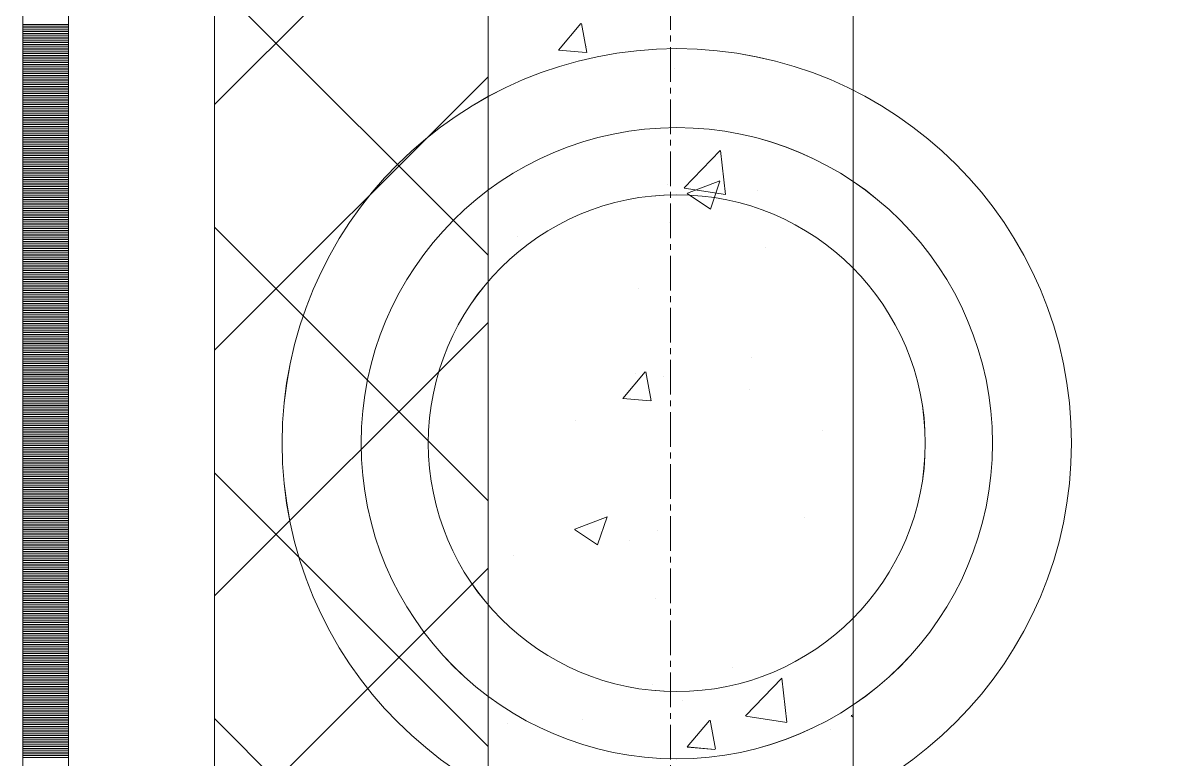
# Model space of a CAD drawing. Header units: millimetres. Extents: x 470010 to 1231400, y -134005 to 421770.
# Drawn here: x 672519 to 673148, y -10926 to -10523 of the extents above; entities that cross this region are included whole.
import ezdxf
from ezdxf.enums import TextEntityAlignment as Align

# ---------------------------------------------------------------- set-up
doc = ezdxf.new("R2010")
doc.units = ezdxf.units.MM
doc.linetypes.add('CENTER2', pattern=[28.575, 19.05, -3.175, 3.175, -3.175])
doc.linetypes.add('DASHED', pattern=[19.05, 12.7, -6.35])
doc.layers.get('Defpoints').update_dxf_attribs({"color": 140})
doc.layers.add('АР_Делит', color=120, linetype='Continuous', lineweight=0, plot=False)
for name, color, linetype, lineweight in [('АР_Стены ПЕНОблок', 52, 'Continuous', 20), ('АР_Тонкая', 254, 'Continuous', 5), ('АР_Утеплитель', 31, 'Continuous', 0), ('АР_Штриховка', 8, 'Continuous', 0)]:
    doc.layers.add(name, color=color, linetype=linetype, lineweight=lineweight)
doc.layers.add('РД_Оси_100', color=7, linetype='Continuous', lineweight=0, true_color=0x525252)
doc.styles.add('style1', font='ARIALN.TTF')

# ---------------------------------------------------------------- blocks, each defined once
blk = doc.blocks.new('СОШ_2200_АР_ОСИ_М100_28.05.24')
at = {"layer": 'АР_Делит', "color": 251, "linetype": 'DASHED', "true_color": 0x636466}
blk.add_lwpolyline([(-355, 13145), (-355, 100855), (37145, 100855), (37145, 129155), (72745, 129155), (72745, 135155), (114955, 135155), (114955, -355)], dxfattribs=at)
at = {"layer": 'РД_Оси_100', "color": 251, "linetype": 'CENTER2', "true_color": 0x636466}
blk.add_line((0, -6155), (0, 139938.679), dxfattribs=at)
blk = doc.blocks.new('A$C9108343f')
at = {"layer": 'АР_Делит', "color": 18, "true_color": 0x000000}
for radius in [216.34, 173.04, 136.21]:
    blk.add_circle((7158.34, 89613.08), radius, dxfattribs=at)
at = {"layer": 'АР_Стены ПЕНОблок', "color": 18, "linetype": 'Continuous', "lineweight": 20, "true_color": 0x000000}
for p, q in [((7054.96, 97555), (7054.96, 21355)), ((7254.96, 21355), (7254.96, 97555))]:
    blk.add_line(p, q, dxfattribs=at)
at = {"layer": 'АР_Тонкая', "color": 18, "linetype": 'Continuous', "lineweight": 5, "true_color": 0x000000}
for p, q in [((6799.96, 97555), (6799.96, 21355)), ((6824.96, 97555), (6824.96, 21355)), ((6824.96, 21355), (6824.96, 97555)), ((6904.96, 21355), (6904.96, 97555))]:
    blk.add_line(p, q, dxfattribs=at)
at = {"layer": 'АР_Утеплитель', "color": 18, "linetype": 'Continuous', "lineweight": 0, "true_color": 0x000000}
for p, q in [((6904.96, 97555), (6904.96, 21355)), ((7054.96, 21355), (7054.96, 97555))]:
    blk.add_line(p, q, dxfattribs=at)
at = {"layer": 'АР_Штриховка', "color": 18, "linetype": 'Continuous', "lineweight": 0, "true_color": 0x000000}
for p, q in [((6904.96, 89798.74), (7054.96, 89948.74)), ((7054.96, 89716.18), (6904.96, 89866.18)), ((6799.96, 89842.75), (6824.96, 89842.75)), ((6799.96, 89841.75), (6824.96, 89841.75)), ((6799.96, 89840.75), (6824.96, 89840.75)), ((7093.55, 89828.61), (7105.79, 89843.2)), ((7109.02, 89827.33), (7106.08, 89843.25)), ((6799.96, 89839.75), (6824.96, 89839.75)), ((6799.96, 89838.75), (6824.96, 89838.75)), ((6799.96, 89837.75), (6824.96, 89837.75)), ((6799.96, 89836.75), (6824.96, 89836.75)), ((6799.96, 89835.75), (6824.96, 89835.75)), ((6799.96, 89834.75), (6824.96, 89834.75)), ((6799.96, 89833.75), (6824.96, 89833.75)), ((6799.96, 89832.75), (6824.96, 89832.75)), ((6799.96, 89831.75), (6824.96, 89831.75)), ((6799.96, 89830.75), (6824.96, 89830.75)), ((6799.96, 89829.75), (6824.96, 89829.75)), ((6799.96, 89828.75), (6824.96, 89828.75)), ((7093.55, 89828.61), (7108.73, 89827.28)), ((7108.78, 89830.8), (7108.78, 89830.8)), ((6799.96, 89827.75), (6824.96, 89827.75)), ((6799.96, 89826.75), (6824.96, 89826.75)), ((6799.96, 89825.75), (6824.96, 89825.75)), ((6799.96, 89824.75), (6824.96, 89824.75)), ((6799.96, 89823.75), (6824.96, 89823.75)), ((6799.96, 89822.75), (6824.96, 89822.75)), ((6799.96, 89821.75), (6824.96, 89821.75)), ((6799.96, 89820.75), (6824.96, 89820.75)), ((6799.96, 89819.75), (6824.96, 89819.75)), ((6799.96, 89818.75), (6824.96, 89818.75)), ((6799.96, 89817.75), (6824.96, 89817.75)), ((6799.96, 89816.75), (6824.96, 89816.75)), ((6799.96, 89815.75), (6824.96, 89815.75)), ((7157.23, 89818.76), (7157.23, 89818.76)), ((6799.96, 89814.75), (6824.96, 89814.75)), ((6799.96, 89813.75), (6824.96, 89813.75)), ((6799.96, 89812.75), (6824.96, 89812.75)), ((6799.96, 89811.75), (6824.96, 89811.75)), ((6799.96, 89810.75), (6824.96, 89810.75)), ((6799.96, 89809.75), (6824.96, 89809.75)), ((6904.96, 89664.04), (7054.96, 89814.04)), ((6799.96, 89808.75), (6824.96, 89808.75)), ((6799.96, 89807.75), (6824.96, 89807.75)), ((6799.96, 89806.75), (6824.96, 89806.75)), ((6799.96, 89805.75), (6824.96, 89805.75)), ((6799.96, 89804.75), (6824.96, 89804.75)), ((6799.96, 89803.75), (6824.96, 89803.75)), ((6799.96, 89802.75), (6824.96, 89802.75)), ((6799.96, 89801.75), (6824.96, 89801.75)), ((6799.96, 89800.75), (6824.96, 89800.75)), ((6799.96, 89799.75), (6824.96, 89799.75)), ((6799.96, 89798.75), (6824.96, 89798.75)), ((6799.96, 89797.75), (6824.96, 89797.75)), ((6799.96, 89796.75), (6824.96, 89796.75)), ((6799.96, 89795.75), (6824.96, 89795.75)), ((6799.96, 89794.75), (6824.96, 89794.75)), ((6799.96, 89793.75), (6824.96, 89793.75)), ((6799.96, 89792.75), (6824.96, 89792.75)), ((6799.96, 89791.75), (6824.96, 89791.75)), ((6799.96, 89790.75), (6824.96, 89790.75)), ((6799.96, 89789.75), (6824.96, 89789.75)), ((6799.96, 89788.75), (6824.96, 89788.75)), ((6799.96, 89787.75), (6824.96, 89787.75)), ((6799.96, 89786.75), (6824.96, 89786.75)), ((6799.96, 89785.75), (6824.96, 89785.75)), ((6799.96, 89784.75), (6824.96, 89784.75)), ((6799.96, 89783.75), (6824.96, 89783.75)), ((6799.96, 89782.75), (6824.96, 89782.75)), ((6799.96, 89781.75), (6824.96, 89781.75)), ((6799.96, 89780.75), (6824.96, 89780.75)), ((6799.96, 89779.75), (6824.96, 89779.75)), ((6799.96, 89778.75), (6824.96, 89778.75)), ((6799.96, 89777.75), (6824.96, 89777.75)), ((6799.96, 89776.75), (6824.96, 89776.75)), ((6799.96, 89775.75), (6824.96, 89775.75)), ((6799.96, 89774.75), (6824.96, 89774.75)), ((6799.96, 89773.75), (6824.96, 89773.75)), ((6799.96, 89772.75), (6824.96, 89772.75)), ((6799.96, 89771.75), (6824.96, 89771.75)), ((7162.37, 89753.02), (7182.16, 89773.64)), ((7185.04, 89749.52), (7182.24, 89773.64)), ((6799.96, 89770.75), (6824.96, 89770.75)), ((6799.96, 89769.75), (6824.96, 89769.75)), ((6799.96, 89768.75), (6824.96, 89768.75)), ((6799.96, 89767.75), (6824.96, 89767.75)), ((6799.96, 89766.75), (6824.96, 89766.75)), ((6799.96, 89765.75), (6824.96, 89765.75)), ((6799.96, 89764.75), (6824.96, 89764.75)), ((6799.96, 89763.75), (6824.96, 89763.75)), ((6799.96, 89762.75), (6824.96, 89762.75)), ((6799.96, 89761.75), (6824.96, 89761.75)), ((6799.96, 89760.75), (6824.96, 89760.75)), ((6799.96, 89759.75), (6824.96, 89759.75)), ((6799.96, 89758.75), (6824.96, 89758.75)), ((6799.96, 89757.75), (6824.96, 89757.75)), ((6799.96, 89756.75), (6824.96, 89756.75)), ((6799.96, 89755.75), (6824.96, 89755.75)), ((6799.96, 89754.75), (6824.96, 89754.75)), ((6799.96, 89753.75), (6824.96, 89753.75)), ((6799.96, 89752.75), (6824.96, 89752.75)), ((7153.21, 89754.66), (7153.21, 89754.66)), ((7162.43, 89752.89), (7185.02, 89749.39)), ((7164.19, 89750.15), (7181.98, 89756.98)), ((7176.77, 89741.46), (7181.92, 89756.81)), ((6799.96, 89751.75), (6824.96, 89751.75)), ((6799.96, 89750.75), (6824.96, 89750.75)), ((6799.96, 89749.75), (6824.96, 89749.75)), ((6799.96, 89748.75), (6824.96, 89748.75)), ((6799.96, 89747.75), (6824.96, 89747.75)), ((6799.96, 89746.75), (6824.96, 89746.75)), ((7164.12, 89749.99), (7176.75, 89741.46)), ((7202.37, 89751.74), (7202.37, 89751.74)), ((6799.96, 89745.75), (6824.96, 89745.75)), ((6799.96, 89744.75), (6824.96, 89744.75)), ((6799.96, 89743.75), (6824.96, 89743.75)), ((6799.96, 89742.75), (6824.96, 89742.75)), ((6799.96, 89741.75), (6824.96, 89741.75)), ((6799.96, 89740.75), (6824.96, 89740.75)), ((6799.96, 89739.75), (6824.96, 89739.75)), ((6799.96, 89738.75), (6824.96, 89738.75)), ((6799.96, 89737.75), (6824.96, 89737.75)), ((6799.96, 89736.75), (6824.96, 89736.75)), ((6799.96, 89735.75), (6824.96, 89735.75)), ((6799.96, 89734.75), (6824.96, 89734.75)), ((6799.96, 89733.75), (6824.96, 89733.75)), ((7154.14, 89734.2), (7154.14, 89734.2)), ((6799.96, 89732.75), (6824.96, 89732.75)), ((6799.96, 89731.75), (6824.96, 89731.75)), ((6799.96, 89730.75), (6824.96, 89730.75)), ((6799.96, 89729.75), (6824.96, 89729.75)), ((6799.96, 89728.75), (6824.96, 89728.75)), ((6799.96, 89727.75), (6824.96, 89727.75)), ((7054.96, 89581.47), (6904.96, 89731.47)), ((6799.96, 89726.75), (6824.96, 89726.75)), ((6799.96, 89725.75), (6824.96, 89725.75)), ((6799.96, 89724.75), (6824.96, 89724.75)), ((6799.96, 89723.75), (6824.96, 89723.75)), ((6799.96, 89722.75), (6824.96, 89722.75)), ((6799.96, 89721.75), (6824.96, 89721.75)), ((7071.18, 89726.27), (7071.18, 89726.27)), ((6799.96, 89720.75), (6824.96, 89720.75)), ((6799.96, 89719.75), (6824.96, 89719.75)), ((6799.96, 89718.75), (6824.96, 89718.75)), ((6799.96, 89717.75), (6824.96, 89717.75)), ((6799.96, 89716.75), (6824.96, 89716.75)), ((6799.96, 89715.75), (6824.96, 89715.75)), ((6799.96, 89714.75), (6824.96, 89714.75)), ((7206.77, 89720.54), (7206.77, 89720.54)), ((6799.96, 89713.75), (6824.96, 89713.75)), ((6799.96, 89712.75), (6824.96, 89712.75)), ((6799.96, 89711.75), (6824.96, 89711.75)), ((6799.96, 89710.75), (6824.96, 89710.75)), ((6799.96, 89709.75), (6824.96, 89709.75)), ((6799.96, 89708.75), (6824.96, 89708.75)), ((6799.96, 89707.75), (6824.96, 89707.75)), ((6799.96, 89706.75), (6824.96, 89706.75)), ((6799.96, 89705.75), (6824.96, 89705.75)), ((6799.96, 89704.75), (6824.96, 89704.75)), ((6799.96, 89703.75), (6824.96, 89703.75)), ((6799.96, 89702.75), (6824.96, 89702.75)), ((6799.96, 89701.75), (6824.96, 89701.75)), ((6799.96, 89700.75), (6824.96, 89700.75)), ((6799.96, 89699.75), (6824.96, 89699.75)), ((6799.96, 89698.75), (6824.96, 89698.75)), ((6799.96, 89697.75), (6824.96, 89697.75)), ((6799.96, 89696.75), (6824.96, 89696.75)), ((7137.11, 89698.13), (7137.11, 89698.13)), ((6799.96, 89695.75), (6824.96, 89695.75)), ((6799.96, 89694.75), (6824.96, 89694.75)), ((6799.96, 89693.75), (6824.96, 89693.75)), ((6799.96, 89692.75), (6824.96, 89692.75)), ((6799.96, 89691.75), (6824.96, 89691.75)), ((6799.96, 89690.75), (6824.96, 89690.75)), ((6799.96, 89689.75), (6824.96, 89689.75)), ((6799.96, 89688.75), (6824.96, 89688.75)), ((6799.96, 89687.75), (6824.96, 89687.75)), ((6799.96, 89686.75), (6824.96, 89686.75)), ((6799.96, 89685.75), (6824.96, 89685.75)), ((6799.96, 89684.75), (6824.96, 89684.75)), ((6799.96, 89683.75), (6824.96, 89683.75)), ((6799.96, 89682.75), (6824.96, 89682.75)), ((6799.96, 89681.75), (6824.96, 89681.75)), ((6799.96, 89680.75), (6824.96, 89680.75)), ((6799.96, 89679.75), (6824.96, 89679.75)), ((6799.96, 89678.75), (6824.96, 89678.75)), ((6799.96, 89677.75), (6824.96, 89677.75)), ((6904.96, 89529.34), (7054.96, 89679.34)), ((6799.96, 89676.75), (6824.96, 89676.75)), ((6799.96, 89675.75), (6824.96, 89675.75)), ((6799.96, 89674.75), (6824.96, 89674.75)), ((6799.96, 89673.75), (6824.96, 89673.75)), ((6799.96, 89672.75), (6824.96, 89672.75)), ((6799.96, 89671.75), (6824.96, 89671.75)), ((6799.96, 89670.75), (6824.96, 89670.75)), ((6799.96, 89669.75), (6824.96, 89669.75)), ((6799.96, 89668.75), (6824.96, 89668.75)), ((6799.96, 89667.75), (6824.96, 89667.75)), ((6799.96, 89666.75), (6824.96, 89666.75)), ((6799.96, 89665.75), (6824.96, 89665.75)), ((6799.96, 89664.75), (6824.96, 89664.75)), ((6799.96, 89663.75), (6824.96, 89663.75)), ((6799.96, 89662.75), (6824.96, 89662.75)), ((6799.96, 89661.75), (6824.96, 89661.75)), ((6799.96, 89660.75), (6824.96, 89660.75)), ((6799.96, 89659.75), (6824.96, 89659.75)), ((6799.96, 89658.75), (6824.96, 89658.75)), ((7199.14, 89659.93), (7199.14, 89659.93)), ((6799.96, 89657.75), (6824.96, 89657.75)), ((6799.96, 89656.75), (6824.96, 89656.75)), ((6799.96, 89655.75), (6824.96, 89655.75)), ((6799.96, 89654.75), (6824.96, 89654.75)), ((6799.96, 89653.75), (6824.96, 89653.75)), ((6799.96, 89652.75), (6824.96, 89652.75)), ((7128.79, 89637.55), (7141.04, 89652.15)), ((7144.26, 89636.27), (7141.33, 89652.2)), ((6799.96, 89651.75), (6824.96, 89651.75)), ((6799.96, 89650.75), (6824.96, 89650.75)), ((6799.96, 89649.75), (6824.96, 89649.75)), ((6799.96, 89648.75), (6824.96, 89648.75)), ((6799.96, 89647.75), (6824.96, 89647.75)), ((6799.96, 89646.75), (6824.96, 89646.75)), ((6799.96, 89645.75), (6824.96, 89645.75)), ((7135.56, 89651.56), (7135.56, 89651.56)), ((7151.05, 89649.65), (7151.05, 89649.65)), ((6799.96, 89644.75), (6824.96, 89644.75)), ((6799.96, 89643.75), (6824.96, 89643.75)), ((6799.96, 89642.75), (6824.96, 89642.75)), ((6799.96, 89641.75), (6824.96, 89641.75)), ((6799.96, 89640.75), (6824.96, 89640.75)), ((6799.96, 89639.75), (6824.96, 89639.75)), ((7197.97, 89642.36), (7197.97, 89642.36)), ((6799.96, 89638.75), (6824.96, 89638.75)), ((6799.96, 89637.75), (6824.96, 89637.75)), ((6799.96, 89636.75), (6824.96, 89636.75)), ((6799.96, 89635.75), (6824.96, 89635.75)), ((6799.96, 89634.75), (6824.96, 89634.75)), ((6799.96, 89633.75), (6824.96, 89633.75)), ((7128.79, 89637.55), (7143.97, 89636.22)), ((6799.96, 89632.75), (6824.96, 89632.75)), ((6799.96, 89631.75), (6824.96, 89631.75)), ((6799.96, 89630.75), (6824.96, 89630.75)), ((6799.96, 89629.75), (6824.96, 89629.75)), ((6799.96, 89628.75), (6824.96, 89628.75)), ((6799.96, 89627.75), (6824.96, 89627.75)), ((6799.96, 89626.75), (6824.96, 89626.75)), ((6799.96, 89625.75), (6824.96, 89625.75)), ((6799.96, 89624.75), (6824.96, 89624.75)), ((6799.96, 89623.75), (6824.96, 89623.75)), ((6799.96, 89622.75), (6824.96, 89622.75)), ((6799.96, 89621.75), (6824.96, 89621.75)), ((6799.96, 89620.75), (6824.96, 89620.75)), ((7102.68, 89625.55), (7102.68, 89625.55)), ((6799.96, 89619.75), (6824.96, 89619.75)), ((6799.96, 89618.75), (6824.96, 89618.75)), ((6799.96, 89617.75), (6824.96, 89617.75)), ((6799.96, 89616.75), (6824.96, 89616.75)), ((6799.96, 89615.75), (6824.96, 89615.75)), ((6799.96, 89614.75), (6824.96, 89614.75)), ((7238.27, 89619.82), (7238.27, 89619.82)), ((6799.96, 89613.75), (6824.96, 89613.75)), ((6799.96, 89612.75), (6824.96, 89612.75)), ((6799.96, 89611.75), (6824.96, 89611.75)), ((6799.96, 89610.75), (6824.96, 89610.75)), ((6799.96, 89609.75), (6824.96, 89609.75)), ((6799.96, 89608.75), (6824.96, 89608.75)), ((6799.96, 89607.75), (6824.96, 89607.75)), ((6799.96, 89606.75), (6824.96, 89606.75)), ((6799.96, 89605.75), (6824.96, 89605.75)), ((6799.96, 89604.75), (6824.96, 89604.75)), ((6799.96, 89603.75), (6824.96, 89603.75)), ((6799.96, 89602.75), (6824.96, 89602.75)), ((6799.96, 89601.75), (6824.96, 89601.75)), ((6799.96, 89600.75), (6824.96, 89600.75)), ((6799.96, 89599.75), (6824.96, 89599.75)), ((6799.96, 89598.75), (6824.96, 89598.75)), ((6799.96, 89597.75), (6824.96, 89597.75)), ((6799.96, 89596.75), (6824.96, 89596.75)), ((6799.96, 89595.75), (6824.96, 89595.75)), ((7054.96, 89446.77), (6904.96, 89596.77)), ((6799.96, 89594.75), (6824.96, 89594.75)), ((6799.96, 89593.75), (6824.96, 89593.75)), ((6799.96, 89592.75), (6824.96, 89592.75)), ((6799.96, 89591.75), (6824.96, 89591.75)), ((6799.96, 89590.75), (6824.96, 89590.75)), ((6799.96, 89589.75), (6824.96, 89589.75)), ((6799.96, 89588.75), (6824.96, 89588.75)), ((6799.96, 89587.75), (6824.96, 89587.75)), ((6799.96, 89586.75), (6824.96, 89586.75)), ((6799.96, 89585.75), (6824.96, 89585.75)), ((6799.96, 89584.75), (6824.96, 89584.75)), ((6799.96, 89583.75), (6824.96, 89583.75)), ((6799.96, 89582.75), (6824.96, 89582.75)), ((6799.96, 89581.75), (6824.96, 89581.75)), ((6799.96, 89580.75), (6824.96, 89580.75)), ((6799.96, 89579.75), (6824.96, 89579.75)), ((6799.96, 89578.75), (6824.96, 89578.75)), ((6799.96, 89577.75), (6824.96, 89577.75)), ((6799.96, 89576.75), (6824.96, 89576.75)), ((6799.96, 89575.75), (6824.96, 89575.75)), ((6799.96, 89574.75), (6824.96, 89574.75)), ((6799.96, 89573.75), (6824.96, 89573.75)), ((6799.96, 89572.75), (6824.96, 89572.75)), ((6799.96, 89571.75), (6824.96, 89571.75)), ((6799.96, 89570.75), (6824.96, 89570.75)), ((7102.39, 89565.96), (7120.17, 89572.79)), ((7114.97, 89557.27), (7120.12, 89572.62)), ((7228.52, 89572.41), (7228.52, 89572.41)), ((6799.96, 89569.75), (6824.96, 89569.75)), ((6799.96, 89568.75), (6824.96, 89568.75)), ((6799.96, 89567.75), (6824.96, 89567.75)), ((6799.96, 89566.75), (6824.96, 89566.75)), ((6799.96, 89565.75), (6824.96, 89565.75)), ((6799.96, 89564.75), (6824.96, 89564.75)), ((6799.96, 89563.75), (6824.96, 89563.75)), ((7102.32, 89565.8), (7114.95, 89557.28)), ((7147.97, 89565.09), (7147.97, 89565.09)), ((6799.96, 89562.75), (6824.96, 89562.75)), ((6799.96, 89561.75), (6824.96, 89561.75)), ((6799.96, 89560.75), (6824.96, 89560.75)), ((6799.96, 89559.75), (6824.96, 89559.75)), ((6799.96, 89558.75), (6824.96, 89558.75)), ((6799.96, 89557.75), (6824.96, 89557.75)), ((7132.32, 89559.75), (7132.32, 89559.75)), ((6799.96, 89556.75), (6824.96, 89556.75)), ((6799.96, 89555.75), (6824.96, 89555.75)), ((6799.96, 89554.75), (6824.96, 89554.75)), ((6799.96, 89553.75), (6824.96, 89553.75)), ((6799.96, 89552.75), (6824.96, 89552.75)), ((6799.96, 89551.75), (6824.96, 89551.75)), ((7068.74, 89551.38), (7068.74, 89551.38)), ((6799.96, 89550.75), (6824.96, 89550.75)), ((6799.96, 89549.75), (6824.96, 89549.75)), ((6799.96, 89548.75), (6824.96, 89548.75)), ((6799.96, 89547.75), (6824.96, 89547.75)), ((6799.96, 89546.75), (6824.96, 89546.75)), ((6799.96, 89545.75), (6824.96, 89545.75)), ((6799.96, 89544.75), (6824.96, 89544.75)), ((6799.96, 89543.75), (6824.96, 89543.75)), ((6799.96, 89542.75), (6824.96, 89542.75)), ((6799.96, 89541.75), (6824.96, 89541.75)), ((6799.96, 89540.75), (6824.96, 89540.75)), ((6799.96, 89539.75), (6824.96, 89539.75)), ((6799.96, 89538.75), (6824.96, 89538.75)), ((6904.96, 89394.63), (7054.96, 89544.63)), ((6799.96, 89537.75), (6824.96, 89537.75)), ((6799.96, 89536.75), (6824.96, 89536.75)), ((6799.96, 89535.75), (6824.96, 89535.75)), ((6799.96, 89534.75), (6824.96, 89534.75)), ((6799.96, 89533.75), (6824.96, 89533.75)), ((6799.96, 89532.75), (6824.96, 89532.75)), ((6799.96, 89531.75), (6824.96, 89531.75)), ((6799.96, 89530.75), (6824.96, 89530.75)), ((6799.96, 89529.75), (6824.96, 89529.75)), ((6799.96, 89528.75), (6824.96, 89528.75)), ((6799.96, 89527.75), (6824.96, 89527.75)), ((6799.96, 89526.75), (6824.96, 89526.75)), ((7146.85, 89528.05), (7146.85, 89528.05)), ((6799.96, 89525.75), (6824.96, 89525.75)), ((6799.96, 89524.75), (6824.96, 89524.75)), ((6799.96, 89523.75), (6824.96, 89523.75)), ((6799.96, 89522.75), (6824.96, 89522.75)), ((6799.96, 89521.75), (6824.96, 89521.75)), ((6799.96, 89520.75), (6824.96, 89520.75)), ((6799.96, 89519.75), (6824.96, 89519.75)), ((6799.96, 89518.75), (6824.96, 89518.75)), ((6799.96, 89517.75), (6824.96, 89517.75)), ((6799.96, 89516.75), (6824.96, 89516.75)), ((6799.96, 89515.75), (6824.96, 89515.75)), ((6799.96, 89514.75), (6824.96, 89514.75)), ((6799.96, 89513.75), (6824.96, 89513.75)), ((6799.96, 89512.75), (6824.96, 89512.75)), ((6799.96, 89511.75), (6824.96, 89511.75)), ((6799.96, 89510.75), (6824.96, 89510.75)), ((6799.96, 89509.75), (6824.96, 89509.75)), ((6799.96, 89508.75), (6824.96, 89508.75)), ((6799.96, 89507.75), (6824.96, 89507.75)), ((6799.96, 89506.75), (6824.96, 89506.75)), ((6799.96, 89505.75), (6824.96, 89505.75)), ((6799.96, 89504.75), (6824.96, 89504.75)), ((6799.96, 89503.75), (6824.96, 89503.75)), ((6799.96, 89502.75), (6824.96, 89502.75)), ((6799.96, 89501.75), (6824.96, 89501.75)), ((6799.96, 89500.75), (6824.96, 89500.75)), ((6799.96, 89499.75), (6824.96, 89499.75)), ((6799.96, 89498.75), (6824.96, 89498.75)), ((6799.96, 89497.75), (6824.96, 89497.75)), ((6799.96, 89496.75), (6824.96, 89496.75)), ((6799.96, 89495.75), (6824.96, 89495.75)), ((6799.96, 89494.75), (6824.96, 89494.75)), ((6799.96, 89493.75), (6824.96, 89493.75)), ((6799.96, 89492.75), (6824.96, 89492.75)), ((6799.96, 89491.75), (6824.96, 89491.75)), ((6799.96, 89490.75), (6824.96, 89490.75)), ((6799.96, 89489.75), (6824.96, 89489.75)), ((6799.96, 89488.75), (6824.96, 89488.75)), ((7188.81, 89490.03), (7188.81, 89490.03)), ((6799.96, 89487.75), (6824.96, 89487.75)), ((6799.96, 89486.75), (6824.96, 89486.75)), ((6799.96, 89485.75), (6824.96, 89485.75)), ((6799.96, 89484.75), (6824.96, 89484.75)), ((6799.96, 89483.75), (6824.96, 89483.75)), ((6799.96, 89482.75), (6824.96, 89482.75)), ((6799.96, 89481.75), (6824.96, 89481.75)), ((7196.05, 89463.55), (7215.83, 89484.17)), ((7218.72, 89460.05), (7215.91, 89484.18)), ((6799.96, 89480.75), (6824.96, 89480.75)), ((6799.96, 89479.75), (6824.96, 89479.75)), ((6799.96, 89478.75), (6824.96, 89478.75)), ((6799.96, 89477.75), (6824.96, 89477.75)), ((6799.96, 89476.75), (6824.96, 89476.75)), ((6799.96, 89475.75), (6824.96, 89475.75)), ((7144.88, 89480.54), (7144.88, 89480.54)), ((6799.96, 89474.75), (6824.96, 89474.75)), ((6799.96, 89473.75), (6824.96, 89473.75)), ((6799.96, 89472.75), (6824.96, 89472.75)), ((6799.96, 89471.75), (6824.96, 89471.75)), ((6799.96, 89470.75), (6824.96, 89470.75)), ((6799.96, 89469.75), (6824.96, 89469.75)), ((7161.7, 89472.23), (7161.7, 89472.23)), ((6799.96, 89468.75), (6824.96, 89468.75)), ((6799.96, 89467.75), (6824.96, 89467.75)), ((6799.96, 89466.75), (6824.96, 89466.75)), ((6799.96, 89465.75), (6824.96, 89465.75)), ((6799.96, 89464.75), (6824.96, 89464.75)), ((6799.96, 89463.75), (6824.96, 89463.75)), ((7196.11, 89463.42), (7218.7, 89459.92)), ((7253.93, 89463.53), (7254.96, 89462.84)), ((7254, 89463.7), (7254.96, 89464.06)), ((6799.96, 89462.75), (6824.96, 89462.75)), ((6799.96, 89461.75), (6824.96, 89461.75)), ((6799.96, 89460.75), (6824.96, 89460.75)), ((6799.96, 89459.75), (6824.96, 89459.75)), ((6799.96, 89458.75), (6824.96, 89458.75)), ((6799.96, 89457.75), (6824.96, 89457.75)), ((6799.96, 89456.75), (6824.96, 89456.75)), ((7054.96, 89312.07), (6904.96, 89462.07)), ((7065.5, 89459.57), (7065.5, 89459.57)), ((7106.77, 89461.64), (7106.77, 89461.64)), ((7164.04, 89446.5), (7176.28, 89461.09)), ((7179.51, 89445.22), (7176.57, 89461.14)), ((6799.96, 89455.75), (6824.96, 89455.75)), ((6799.96, 89454.75), (6824.96, 89454.75)), ((6799.96, 89453.75), (6824.96, 89453.75)), ((6799.96, 89452.75), (6824.96, 89452.75)), ((6799.96, 89451.75), (6824.96, 89451.75)), ((6799.96, 89450.75), (6824.96, 89450.75)), ((7242.36, 89455.91), (7242.36, 89455.91)), ((6799.96, 89449.75), (6824.96, 89449.75)), ((6799.96, 89448.75), (6824.96, 89448.75)), ((6799.96, 89447.75), (6824.96, 89447.75)), ((6799.96, 89446.75), (6824.96, 89446.75)), ((6799.96, 89445.75), (6824.96, 89445.75)), ((6799.96, 89444.75), (6824.96, 89444.75)), ((7164.04, 89446.49), (7179.22, 89445.16)), ((6799.96, 89443.75), (6824.96, 89443.75)), ((6799.96, 89442.75), (6824.96, 89442.75)), ((6799.96, 89441.75), (6824.96, 89441.75)), ((6799.96, 89440.75), (6824.96, 89440.75))]:
    blk.add_line(p, q, dxfattribs=at)
at = {"layer": 'РД_Оси_100'}
blk.add_blockref('СОШ_2200_АР_ОСИ_М100_28.05.24', (7154.96, 6755), dxfattribs=at)
at = {"layer": 'Defpoints', "color": 18, "true_color": 0x000000, "style": 'style1'}
for p in [(143949.34, 316089.12), (143974.98, 281639.5), (143890.4, 273244.71), (143839.99, 264276.81), (143967.75, 254892.38), (12251.96, 104178.14), (12382.58, 96023.14)]:
    blk.add_attdef('АР-ПОМЕЩЕНИЕ:НАИМЕНОВАНИЕ', text='', height=100, dxfattribs=at).set_placement(p, align=Align.MIDDLE)
at = {"layer": 'Defpoints', "color": 18, "true_color": 0x000000, "style": 'style1', "flags": 8}
for p in [(143951.3, 279099.09), (143848.34, 269251.11), (143875.33, 260094.25), (144049.74, 250824.7), (163419.28, 238153.36), (155897.46, 237965.97), (183037.2, 237965.97), (143342.94, 237876.19)]:
    blk.add_attdef('АР-ПОМЕЩЕНИЕ:НАИМЕНОВАНИЕ', text='', height=100, dxfattribs=at).set_placement(p, align=Align.MIDDLE)

msp = doc.modelspace()

# ---------------------------------------------------------------- linework, layer by layer
at = {"layer": 'АР_Делит', "color": 18, "true_color": 0x000000}
for radius in [216.336, 173.036, 136.212]:
    msp.add_circle((672876.957, -10753.162), radius, dxfattribs=at)
at = {"layer": 'АР_Стены ПЕНОблок', "color": 18, "linetype": 'Continuous', "lineweight": 20, "true_color": 0x000000}
for p, q in [((672773.57, -2811.242), (672773.57, -79011.242)), ((672973.57, -79011.242), (672973.57, -2811.242))]:
    msp.add_line(p, q, dxfattribs=at)
at = {"layer": 'АР_Тонкая', "color": 18, "linetype": 'Continuous', "lineweight": 5, "true_color": 0x000000}
for p, q in [((672518.57, -2811.242), (672518.57, -79011.242)), ((672543.57, -2811.242), (672543.57, -79011.242)), ((672543.57, -79011.242), (672543.57, -2811.242)), ((672623.57, -79011.242), (672623.57, -2811.242))]:
    msp.add_line(p, q, dxfattribs=at)
at = {"layer": 'АР_Утеплитель', "color": 18, "linetype": 'Continuous', "lineweight": 0, "true_color": 0x000000}
for p, q in [((672623.57, -2811.242), (672623.57, -79011.242)), ((672773.57, -79011.242), (672773.57, -2811.242))]:
    msp.add_line(p, q, dxfattribs=at)
at = {"layer": 'АР_Штриховка', "color": 18, "linetype": 'Continuous', "lineweight": 0, "true_color": 0x000000}
for p, q in [((672623.57, -10567.498), (672773.57, -10417.498)), ((672773.57, -10650.065), (672623.57, -10500.065)), ((672518.57, -10523.492), (672543.57, -10523.492)), ((672518.57, -10524.492), (672543.57, -10524.492)), ((672812.161, -10537.631), (672824.406, -10523.038)), ((672827.633, -10538.91), (672824.696, -10522.989)), ((672518.57, -10525.492), (672543.57, -10525.492)), ((672518.57, -10526.492), (672543.57, -10526.492)), ((672518.57, -10527.492), (672543.57, -10527.492)), ((672518.57, -10528.492), (672543.57, -10528.492)), ((672518.57, -10529.492), (672543.57, -10529.492)), ((672518.57, -10530.492), (672543.57, -10530.492)), ((672518.57, -10531.492), (672543.57, -10531.492)), ((672518.57, -10532.492), (672543.57, -10532.492)), ((672518.57, -10533.492), (672543.57, -10533.492)), ((672518.57, -10534.492), (672543.57, -10534.492)), ((672518.57, -10535.492), (672543.57, -10535.492)), ((672518.57, -10536.492), (672543.57, -10536.492)), ((672518.57, -10537.492), (672543.57, -10537.492)), ((672518.57, -10538.492), (672543.57, -10538.492)), ((672518.57, -10539.492), (672543.57, -10539.492)), ((672518.57, -10540.492), (672543.57, -10540.492)), ((672518.57, -10541.492), (672543.57, -10541.492)), ((672518.57, -10542.492), (672543.57, -10542.492)), ((672518.57, -10543.492), (672543.57, -10543.492)), ((672812.161, -10537.635), (672827.343, -10538.964)), ((672518.57, -10544.492), (672543.57, -10544.492)), ((672518.57, -10545.492), (672543.57, -10545.492)), ((672518.57, -10546.492), (672543.57, -10546.492)), ((672518.57, -10547.492), (672543.57, -10547.492)), ((672518.57, -10548.492), (672543.57, -10548.492)), ((672518.57, -10549.492), (672543.57, -10549.492)), ((672518.57, -10550.492), (672543.57, -10550.492)), ((672518.57, -10551.492), (672543.57, -10551.492)), ((672518.57, -10552.492), (672543.57, -10552.492)), ((672518.57, -10553.492), (672543.57, -10553.492)), ((672518.57, -10554.492), (672543.57, -10554.492)), ((672518.57, -10555.492), (672543.57, -10555.492)), ((672623.57, -10702.202), (672773.57, -10552.202)), ((672518.57, -10556.492), (672543.57, -10556.492)), ((672518.57, -10557.492), (672543.57, -10557.492)), ((672518.57, -10558.492), (672543.57, -10558.492)), ((672518.57, -10559.492), (672543.57, -10559.492)), ((672518.57, -10560.492), (672543.57, -10560.492)), ((672518.57, -10561.492), (672543.57, -10561.492)), ((672518.57, -10562.492), (672543.57, -10562.492)), ((672518.57, -10563.492), (672543.57, -10563.492)), ((672518.57, -10564.492), (672543.57, -10564.492)), ((672518.57, -10565.492), (672543.57, -10565.492)), ((672518.57, -10566.492), (672543.57, -10566.492)), ((672518.57, -10567.492), (672543.57, -10567.492)), ((672518.57, -10568.492), (672543.57, -10568.492)), ((672518.57, -10569.492), (672543.57, -10569.492)), ((672518.57, -10570.492), (672543.57, -10570.492)), ((672518.57, -10571.492), (672543.57, -10571.492)), ((672518.57, -10572.492), (672543.57, -10572.492)), ((672518.57, -10573.492), (672543.57, -10573.492)), ((672518.57, -10574.492), (672543.57, -10574.492)), ((672518.57, -10575.492), (672543.57, -10575.492)), ((672518.57, -10576.492), (672543.57, -10576.492)), ((672518.57, -10577.492), (672543.57, -10577.492)), ((672518.57, -10578.492), (672543.57, -10578.492)), ((672518.57, -10579.492), (672543.57, -10579.492)), ((672518.57, -10580.492), (672543.57, -10580.492)), ((672518.57, -10581.492), (672543.57, -10581.492)), ((672518.57, -10582.492), (672543.57, -10582.492)), ((672518.57, -10583.492), (672543.57, -10583.492)), ((672518.57, -10584.492), (672543.57, -10584.492)), ((672518.57, -10585.492), (672543.57, -10585.492)), ((672518.57, -10586.492), (672543.57, -10586.492)), ((672518.57, -10587.492), (672543.57, -10587.492)), ((672518.57, -10588.492), (672543.57, -10588.492)), ((672518.57, -10589.492), (672543.57, -10589.492)), ((672518.57, -10590.492), (672543.57, -10590.492)), ((672518.57, -10591.492), (672543.57, -10591.492)), ((672518.57, -10592.492), (672543.57, -10592.492)), ((672518.57, -10593.492), (672543.57, -10593.492)), ((672880.985, -10613.226), (672900.768, -10592.607)), ((672903.656, -10616.72), (672900.849, -10592.598)), ((672518.57, -10594.492), (672543.57, -10594.492)), ((672518.57, -10595.492), (672543.57, -10595.492)), ((672518.57, -10596.492), (672543.57, -10596.492)), ((672518.57, -10597.492), (672543.57, -10597.492)), ((672518.57, -10598.492), (672543.57, -10598.492)), ((672518.57, -10599.492), (672543.57, -10599.492)), ((672518.57, -10600.492), (672543.57, -10600.492)), ((672518.57, -10601.492), (672543.57, -10601.492)), ((672518.57, -10602.492), (672543.57, -10602.492)), ((672518.57, -10603.492), (672543.57, -10603.492)), ((672518.57, -10604.492), (672543.57, -10604.492)), ((672518.57, -10605.492), (672543.57, -10605.492)), ((672518.57, -10606.492), (672543.57, -10606.492)), ((672518.57, -10607.492), (672543.57, -10607.492)), ((672518.57, -10608.492), (672543.57, -10608.492)), ((672518.57, -10609.492), (672543.57, -10609.492)), ((672518.57, -10610.492), (672543.57, -10610.492)), ((672518.57, -10611.492), (672543.57, -10611.492)), ((672518.57, -10612.492), (672543.57, -10612.492)), ((672882.804, -10616.094), (672900.589, -10609.267)), ((672895.381, -10624.784), (672900.531, -10609.435)), ((672518.57, -10613.492), (672543.57, -10613.492)), ((672518.57, -10614.492), (672543.57, -10614.492)), ((672518.57, -10615.492), (672543.57, -10615.492)), ((672518.57, -10616.492), (672543.57, -10616.492)), ((672518.57, -10617.492), (672543.57, -10617.492)), ((672518.57, -10618.492), (672543.57, -10618.492)), ((672881.045, -10613.353), (672903.634, -10616.857)), ((672882.73, -10616.257), (672895.365, -10624.779)), ((672518.57, -10619.492), (672543.57, -10619.492)), ((672518.57, -10620.492), (672543.57, -10620.492)), ((672518.57, -10621.492), (672543.57, -10621.492)), ((672518.57, -10622.492), (672543.57, -10622.492)), ((672518.57, -10623.492), (672543.57, -10623.492)), ((672518.57, -10624.492), (672543.57, -10624.492)), ((672518.57, -10625.492), (672543.57, -10625.492)), ((672518.57, -10626.492), (672543.57, -10626.492)), ((672518.57, -10627.492), (672543.57, -10627.492)), ((672518.57, -10628.492), (672543.57, -10628.492)), ((672518.57, -10629.492), (672543.57, -10629.492)), ((672518.57, -10630.492), (672543.57, -10630.492)), ((672518.57, -10631.492), (672543.57, -10631.492)), ((672518.57, -10632.492), (672543.57, -10632.492)), ((672518.57, -10633.492), (672543.57, -10633.492)), ((672518.57, -10634.492), (672543.57, -10634.492)), ((672518.57, -10635.492), (672543.57, -10635.492)), ((672518.57, -10636.492), (672543.57, -10636.492)), ((672518.57, -10637.492), (672543.57, -10637.492)), ((672773.57, -10784.768), (672623.57, -10634.768)), ((672518.57, -10638.492), (672543.57, -10638.492)), ((672518.57, -10639.492), (672543.57, -10639.492)), ((672518.57, -10640.492), (672543.57, -10640.492)), ((672518.57, -10641.492), (672543.57, -10641.492)), ((672518.57, -10642.492), (672543.57, -10642.492)), ((672518.57, -10643.492), (672543.57, -10643.492)), ((672518.57, -10644.492), (672543.57, -10644.492)), ((672518.57, -10645.492), (672543.57, -10645.492)), ((672518.57, -10646.492), (672543.57, -10646.492)), ((672518.57, -10647.492), (672543.57, -10647.492)), ((672518.57, -10648.492), (672543.57, -10648.492)), ((672518.57, -10649.492), (672543.57, -10649.492)), ((672518.57, -10650.492), (672543.57, -10650.492)), ((672518.57, -10651.492), (672543.57, -10651.492)), ((672518.57, -10652.492), (672543.57, -10652.492)), ((672518.57, -10653.492), (672543.57, -10653.492)), ((672518.57, -10654.492), (672543.57, -10654.492)), ((672518.57, -10655.492), (672543.57, -10655.492)), ((672518.57, -10656.492), (672543.57, -10656.492)), ((672518.57, -10657.492), (672543.57, -10657.492)), ((672518.57, -10658.492), (672543.57, -10658.492)), ((672518.57, -10659.492), (672543.57, -10659.492)), ((672518.57, -10660.492), (672543.57, -10660.492)), ((672518.57, -10661.492), (672543.57, -10661.492)), ((672518.57, -10662.492), (672543.57, -10662.492)), ((672518.57, -10663.492), (672543.57, -10663.492)), ((672518.57, -10664.492), (672543.57, -10664.492)), ((672518.57, -10665.492), (672543.57, -10665.492)), ((672518.57, -10666.492), (672543.57, -10666.492)), ((672518.57, -10667.492), (672543.57, -10667.492)), ((672518.57, -10668.492), (672543.57, -10668.492)), ((672518.57, -10669.492), (672543.57, -10669.492)), ((672518.57, -10670.492), (672543.57, -10670.492)), ((672518.57, -10671.492), (672543.57, -10671.492)), ((672518.57, -10672.492), (672543.57, -10672.492)), ((672518.57, -10673.492), (672543.57, -10673.492)), ((672518.57, -10674.492), (672543.57, -10674.492)), ((672518.57, -10675.492), (672543.57, -10675.492)), ((672518.57, -10676.492), (672543.57, -10676.492)), ((672518.57, -10677.492), (672543.57, -10677.492)), ((672518.57, -10678.492), (672543.57, -10678.492)), ((672518.57, -10679.492), (672543.57, -10679.492)), ((672518.57, -10680.492), (672543.57, -10680.492)), ((672518.57, -10681.492), (672543.57, -10681.492)), ((672518.57, -10682.492), (672543.57, -10682.492)), ((672518.57, -10683.492), (672543.57, -10683.492)), ((672518.57, -10684.492), (672543.57, -10684.492)), ((672518.57, -10685.492), (672543.57, -10685.492)), ((672518.57, -10686.492), (672543.57, -10686.492)), ((672518.57, -10687.492), (672543.57, -10687.492)), ((672623.57, -10836.905), (672773.57, -10686.905)), ((672518.57, -10688.492), (672543.57, -10688.492)), ((672518.57, -10689.492), (672543.57, -10689.492)), ((672518.57, -10690.492), (672543.57, -10690.492)), ((672518.57, -10691.492), (672543.57, -10691.492)), ((672518.57, -10692.492), (672543.57, -10692.492)), ((672518.57, -10693.492), (672543.57, -10693.492)), ((672518.57, -10694.492), (672543.57, -10694.492)), ((672518.57, -10695.492), (672543.57, -10695.492)), ((672518.57, -10696.492), (672543.57, -10696.492)), ((672518.57, -10697.492), (672543.57, -10697.492)), ((672518.57, -10698.492), (672543.57, -10698.492)), ((672518.57, -10699.492), (672543.57, -10699.492)), ((672518.57, -10700.492), (672543.57, -10700.492)), ((672518.57, -10701.492), (672543.57, -10701.492)), ((672518.57, -10702.492), (672543.57, -10702.492)), ((672518.57, -10703.492), (672543.57, -10703.492)), ((672518.57, -10704.492), (672543.57, -10704.492)), ((672518.57, -10705.492), (672543.57, -10705.492)), ((672518.57, -10706.492), (672543.57, -10706.492)), ((672518.57, -10707.492), (672543.57, -10707.492)), ((672518.57, -10708.492), (672543.57, -10708.492)), ((672518.57, -10709.492), (672543.57, -10709.492)), ((672518.57, -10710.492), (672543.57, -10710.492)), ((672518.57, -10711.492), (672543.57, -10711.492)), ((672518.57, -10712.492), (672543.57, -10712.492)), ((672518.57, -10713.492), (672543.57, -10713.492)), ((672518.57, -10714.492), (672543.57, -10714.492)), ((672518.57, -10715.492), (672543.57, -10715.492)), ((672518.57, -10716.492), (672543.57, -10716.492)), ((672518.57, -10717.492), (672543.57, -10717.492)), ((672518.57, -10718.492), (672543.57, -10718.492)), ((672518.57, -10719.492), (672543.57, -10719.492)), ((672847.405, -10728.688), (672859.65, -10714.095)), ((672862.876, -10729.967), (672859.939, -10714.046)), ((672518.57, -10720.492), (672543.57, -10720.492)), ((672518.57, -10721.492), (672543.57, -10721.492)), ((672518.57, -10722.492), (672543.57, -10722.492)), ((672518.57, -10723.492), (672543.57, -10723.492)), ((672518.57, -10724.492), (672543.57, -10724.492)), ((672518.57, -10725.492), (672543.57, -10725.492)), ((672518.57, -10726.492), (672543.57, -10726.492)), ((672518.57, -10727.492), (672543.57, -10727.492)), ((672518.57, -10728.492), (672543.57, -10728.492)), ((672518.57, -10729.492), (672543.57, -10729.492)), ((672518.57, -10730.492), (672543.57, -10730.492)), ((672518.57, -10731.492), (672543.57, -10731.492)), ((672518.57, -10732.492), (672543.57, -10732.492)), ((672847.404, -10728.692), (672862.586, -10730.021)), ((672518.57, -10733.492), (672543.57, -10733.492)), ((672518.57, -10734.492), (672543.57, -10734.492)), ((672518.57, -10735.492), (672543.57, -10735.492)), ((672518.57, -10736.492), (672543.57, -10736.492)), ((672518.57, -10737.492), (672543.57, -10737.492)), ((672518.57, -10738.492), (672543.57, -10738.492)), ((672518.57, -10739.492), (672543.57, -10739.492)), ((672518.57, -10740.492), (672543.57, -10740.492)), ((672518.57, -10741.492), (672543.57, -10741.492)), ((672518.57, -10742.492), (672543.57, -10742.492)), ((672518.57, -10743.492), (672543.57, -10743.492)), ((672518.57, -10744.492), (672543.57, -10744.492)), ((672518.57, -10745.492), (672543.57, -10745.492)), ((672518.57, -10746.492), (672543.57, -10746.492)), ((672518.57, -10747.492), (672543.57, -10747.492)), ((672518.57, -10748.492), (672543.57, -10748.492)), ((672518.57, -10749.492), (672543.57, -10749.492)), ((672518.57, -10750.492), (672543.57, -10750.492)), ((672518.57, -10751.492), (672543.57, -10751.492)), ((672518.57, -10752.492), (672543.57, -10752.492)), ((672518.57, -10753.492), (672543.57, -10753.492)), ((672518.57, -10754.492), (672543.57, -10754.492)), ((672518.57, -10755.492), (672543.57, -10755.492)), ((672518.57, -10756.492), (672543.57, -10756.492)), ((672518.57, -10757.492), (672543.57, -10757.492)), ((672518.57, -10758.492), (672543.57, -10758.492)), ((672518.57, -10759.492), (672543.57, -10759.492)), ((672518.57, -10760.492), (672543.57, -10760.492)), ((672518.57, -10761.492), (672543.57, -10761.492)), ((672518.57, -10762.492), (672543.57, -10762.492)), ((672518.57, -10763.492), (672543.57, -10763.492)), ((672518.57, -10764.492), (672543.57, -10764.492)), ((672518.57, -10765.492), (672543.57, -10765.492)), ((672518.57, -10766.492), (672543.57, -10766.492)), ((672518.57, -10767.492), (672543.57, -10767.492)), ((672518.57, -10768.492), (672543.57, -10768.492)), ((672518.57, -10769.492), (672543.57, -10769.492)), ((672773.57, -10919.472), (672623.57, -10769.472)), ((672518.57, -10770.492), (672543.57, -10770.492)), ((672518.57, -10771.492), (672543.57, -10771.492)), ((672518.57, -10772.492), (672543.57, -10772.492)), ((672518.57, -10773.492), (672543.57, -10773.492)), ((672518.57, -10774.492), (672543.57, -10774.492)), ((672518.57, -10775.492), (672543.57, -10775.492)), ((672518.57, -10776.492), (672543.57, -10776.492)), ((672518.57, -10777.492), (672543.57, -10777.492)), ((672518.57, -10778.492), (672543.57, -10778.492)), ((672518.57, -10779.492), (672543.57, -10779.492)), ((672518.57, -10780.492), (672543.57, -10780.492)), ((672518.57, -10781.492), (672543.57, -10781.492)), ((672518.57, -10782.492), (672543.57, -10782.492)), ((672518.57, -10783.492), (672543.57, -10783.492)), ((672518.57, -10784.492), (672543.57, -10784.492)), ((672518.57, -10785.492), (672543.57, -10785.492)), ((672518.57, -10786.492), (672543.57, -10786.492)), ((672518.57, -10787.492), (672543.57, -10787.492)), ((672518.57, -10788.492), (672543.57, -10788.492)), ((672518.57, -10789.492), (672543.57, -10789.492)), ((672518.57, -10790.492), (672543.57, -10790.492)), ((672518.57, -10791.492), (672543.57, -10791.492)), ((672518.57, -10792.492), (672543.57, -10792.492)), ((672518.57, -10793.492), (672543.57, -10793.492)), ((672518.57, -10794.492), (672543.57, -10794.492)), ((672518.57, -10795.492), (672543.57, -10795.492)), ((672821.002, -10800.282), (672838.787, -10793.455)), ((672833.579, -10808.972), (672838.729, -10793.623)), ((672518.57, -10796.492), (672543.57, -10796.492)), ((672518.57, -10797.492), (672543.57, -10797.492)), ((672518.57, -10798.492), (672543.57, -10798.492)), ((672518.57, -10799.492), (672543.57, -10799.492)), ((672518.57, -10800.492), (672543.57, -10800.492)), ((672518.57, -10801.492), (672543.57, -10801.492)), ((672820.928, -10800.444), (672833.563, -10808.967)), ((672518.57, -10802.492), (672543.57, -10802.492)), ((672518.57, -10803.492), (672543.57, -10803.492)), ((672518.57, -10804.492), (672543.57, -10804.492)), ((672518.57, -10805.492), (672543.57, -10805.492)), ((672518.57, -10806.492), (672543.57, -10806.492)), ((672518.57, -10807.492), (672543.57, -10807.492)), ((672518.57, -10808.492), (672543.57, -10808.492)), ((672518.57, -10809.492), (672543.57, -10809.492)), ((672518.57, -10810.492), (672543.57, -10810.492)), ((672518.57, -10811.492), (672543.57, -10811.492)), ((672518.57, -10812.492), (672543.57, -10812.492)), ((672518.57, -10813.492), (672543.57, -10813.492)), ((672518.57, -10814.492), (672543.57, -10814.492)), ((672518.57, -10815.492), (672543.57, -10815.492)), ((672518.57, -10816.492), (672543.57, -10816.492)), ((672518.57, -10817.492), (672543.57, -10817.492)), ((672518.57, -10818.492), (672543.57, -10818.492)), ((672518.57, -10819.492), (672543.57, -10819.492)), ((672518.57, -10820.492), (672543.57, -10820.492)), ((672518.57, -10821.492), (672543.57, -10821.492)), ((672518.57, -10822.492), (672543.57, -10822.492)), ((672518.57, -10823.492), (672543.57, -10823.492)), ((672518.57, -10824.492), (672543.57, -10824.492)), ((672518.57, -10825.492), (672543.57, -10825.492)), ((672518.57, -10826.492), (672543.57, -10826.492)), ((672623.57, -10971.609), (672773.57, -10821.609)), ((672518.57, -10827.492), (672543.57, -10827.492)), ((672518.57, -10828.492), (672543.57, -10828.492)), ((672518.57, -10829.492), (672543.57, -10829.492)), ((672518.57, -10830.492), (672543.57, -10830.492)), ((672518.57, -10831.492), (672543.57, -10831.492)), ((672518.57, -10832.492), (672543.57, -10832.492)), ((672518.57, -10833.492), (672543.57, -10833.492)), ((672518.57, -10834.492), (672543.57, -10834.492)), ((672518.57, -10835.492), (672543.57, -10835.492)), ((672518.57, -10836.492), (672543.57, -10836.492)), ((672518.57, -10837.492), (672543.57, -10837.492)), ((672518.57, -10838.492), (672543.57, -10838.492)), ((672518.57, -10839.492), (672543.57, -10839.492)), ((672518.57, -10840.492), (672543.57, -10840.492)), ((672518.57, -10841.492), (672543.57, -10841.492)), ((672518.57, -10842.492), (672543.57, -10842.492)), ((672518.57, -10843.492), (672543.57, -10843.492)), ((672518.57, -10844.492), (672543.57, -10844.492)), ((672518.57, -10845.492), (672543.57, -10845.492)), ((672518.57, -10846.492), (672543.57, -10846.492)), ((672518.57, -10847.492), (672543.57, -10847.492)), ((672518.57, -10848.492), (672543.57, -10848.492)), ((672518.57, -10849.492), (672543.57, -10849.492)), ((672518.57, -10850.492), (672543.57, -10850.492)), ((672518.57, -10851.492), (672543.57, -10851.492)), ((672518.57, -10852.492), (672543.57, -10852.492)), ((672518.57, -10853.492), (672543.57, -10853.492)), ((672518.57, -10854.492), (672543.57, -10854.492)), ((672518.57, -10855.492), (672543.57, -10855.492)), ((672518.57, -10856.492), (672543.57, -10856.492)), ((672518.57, -10857.492), (672543.57, -10857.492)), ((672518.57, -10858.492), (672543.57, -10858.492)), ((672518.57, -10859.492), (672543.57, -10859.492)), ((672518.57, -10860.492), (672543.57, -10860.492)), ((672518.57, -10861.492), (672543.57, -10861.492)), ((672518.57, -10862.492), (672543.57, -10862.492)), ((672518.57, -10863.492), (672543.57, -10863.492)), ((672518.57, -10864.492), (672543.57, -10864.492)), ((672518.57, -10865.492), (672543.57, -10865.492)), ((672518.57, -10866.492), (672543.57, -10866.492)), ((672518.57, -10867.492), (672543.57, -10867.492)), ((672518.57, -10868.492), (672543.57, -10868.492)), ((672518.57, -10869.492), (672543.57, -10869.492)), ((672518.57, -10870.492), (672543.57, -10870.492)), ((672518.57, -10871.492), (672543.57, -10871.492)), ((672518.57, -10872.492), (672543.57, -10872.492)), ((672518.57, -10873.492), (672543.57, -10873.492)), ((672518.57, -10874.492), (672543.57, -10874.492)), ((672518.57, -10875.492), (672543.57, -10875.492)), ((672518.57, -10876.492), (672543.57, -10876.492)), ((672518.57, -10877.492), (672543.57, -10877.492)), ((672518.57, -10878.492), (672543.57, -10878.492)), ((672518.57, -10879.492), (672543.57, -10879.492)), ((672518.57, -10880.492), (672543.57, -10880.492)), ((672518.57, -10881.492), (672543.57, -10881.492)), ((672518.57, -10882.492), (672543.57, -10882.492)), ((672518.57, -10883.492), (672543.57, -10883.492)), ((672914.659, -10902.694), (672934.443, -10882.075)), ((672937.33, -10906.188), (672934.524, -10882.066)), ((672518.57, -10884.492), (672543.57, -10884.492)), ((672518.57, -10885.492), (672543.57, -10885.492)), ((672518.57, -10886.492), (672543.57, -10886.492)), ((672518.57, -10887.492), (672543.57, -10887.492)), ((672518.57, -10888.492), (672543.57, -10888.492)), ((672518.57, -10889.492), (672543.57, -10889.492)), ((672518.57, -10890.492), (672543.57, -10890.492)), ((672518.57, -10891.492), (672543.57, -10891.492)), ((672518.57, -10892.492), (672543.57, -10892.492)), ((672518.57, -10893.492), (672543.57, -10893.492)), ((672518.57, -10894.492), (672543.57, -10894.492)), ((672518.57, -10895.492), (672543.57, -10895.492)), ((672518.57, -10896.492), (672543.57, -10896.492)), ((672518.57, -10897.492), (672543.57, -10897.492)), ((672518.57, -10898.492), (672543.57, -10898.492)), ((672518.57, -10899.492), (672543.57, -10899.492)), ((672518.57, -10900.492), (672543.57, -10900.492)), ((672518.57, -10901.492), (672543.57, -10901.492)), ((672518.57, -10902.492), (672543.57, -10902.492)), ((672972.616, -10902.547), (672973.57, -10902.181)), ((672518.57, -10903.492), (672543.57, -10903.492)), ((672518.57, -10904.492), (672543.57, -10904.492)), ((672518.57, -10905.492), (672543.57, -10905.492)), ((672518.57, -10906.492), (672543.57, -10906.492)), ((672518.57, -10907.492), (672543.57, -10907.492)), ((672518.57, -10908.492), (672543.57, -10908.492)), ((672773.57, -11054.176), (672623.57, -10904.176)), ((672882.648, -10919.745), (672894.893, -10905.151)), ((672898.118, -10921.024), (672895.181, -10905.103)), ((672914.719, -10902.821), (672937.309, -10906.325)), ((672972.543, -10902.71), (672973.57, -10903.403)), ((672518.57, -10909.492), (672543.57, -10909.492)), ((672518.57, -10910.492), (672543.57, -10910.492)), ((672518.57, -10911.492), (672543.57, -10911.492)), ((672518.57, -10912.492), (672543.57, -10912.492)), ((672518.57, -10913.492), (672543.57, -10913.492)), ((672518.57, -10914.492), (672543.57, -10914.492)), ((672518.57, -10915.492), (672543.57, -10915.492)), ((672518.57, -10916.492), (672543.57, -10916.492)), ((672518.57, -10917.492), (672543.57, -10917.492)), ((672518.57, -10918.492), (672543.57, -10918.492)), ((672518.57, -10919.492), (672543.57, -10919.492)), ((672518.57, -10920.492), (672543.57, -10920.492)), ((672882.648, -10919.749), (672897.83, -10921.077)), ((672518.57, -10921.492), (672543.57, -10921.492)), ((672518.57, -10922.492), (672543.57, -10922.492)), ((672518.57, -10923.492), (672543.57, -10923.492)), ((672518.57, -10924.492), (672543.57, -10924.492)), ((672518.57, -10925.492), (672543.57, -10925.492))]:
    msp.add_line(p, q, dxfattribs=at)

# ---------------------------------------------------------------- block references
msp.add_blockref('A$C9108343f', (665718.612, -100366.242))
at = {"layer": 'РД_Оси_100'}
msp.add_blockref('СОШ_2200_АР_ОСИ_М100_28.05.24', (672873.57, -93611.242), dxfattribs=at)

doc.saveas('drawing.dxf')
